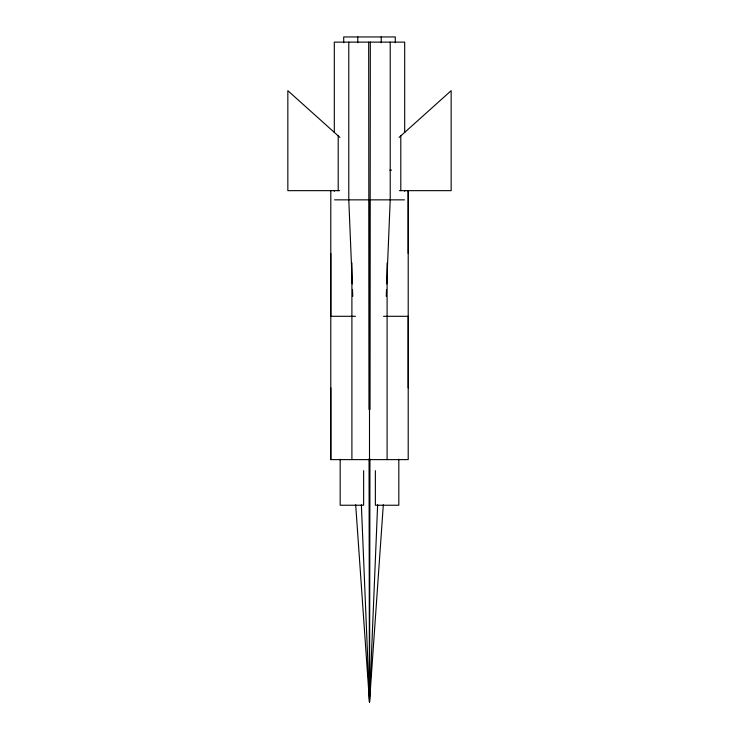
<?xml version="1.0" encoding="UTF-8"?>
<svg xmlns="http://www.w3.org/2000/svg" width="739" height="739" viewBox="0 0 739 739"><rect width="100%" height="100%" fill="white"/><g stroke="black" fill="none" stroke-linecap="round" stroke-linejoin="round"><path stroke-width="1.11" d="M408.205 253.477L408.205 190.653L408.205 459.621L330.795 459.621L330.795 387.966M330.795 253.477L330.795 316.301L355.477 316.301M408.205 387.966L408.205 316.301L383.523 316.301M355.681 504.755L369.5 702.05L369.897 458.799M369.98 409.48L370.322 42.123M361.362 504.755L369.5 702.05L377.638 504.755M386.238 296.256L386.515 289.531M386.746 283.933L390.21 199.853L390.21 42.123M369.103 458.799L369.5 702.05L383.319 504.755M399.106 137.399L451.159 90.675L451.159 190.653L399.402 190.653M389.878 170.192L391.587 170.192M339.598 190.653L287.841 190.653L287.841 90.675L339.894 137.399M334.527 199.853L404.473 199.853M352.254 283.933L348.79 199.853L348.79 42.123M352.485 289.531L352.762 296.256M369.02 409.48L368.678 42.123M404.686 132.392L404.686 42.123L334.314 42.123L334.314 132.392M404.686 190.653L404.686 191.225M400.797 135.884L400.797 190.653M398.82 459.178L398.82 505.236L375.366 505.236L375.366 470.688M395.3 42.723L395.3 36.95L343.7 36.95L343.7 42.723M387.097 262.899L387.097 459.621M381.232 36.95L381.232 42.723M369.5 199.853L369.5 702.05M363.634 470.688L363.634 505.236L340.18 505.236L340.18 459.178M357.768 36.95L357.768 42.723M351.903 262.899L351.903 459.621M338.203 135.884L338.203 190.653M334.314 190.653L334.314 191.225M330.795 190.653L330.795 459.621"/></g></svg>
